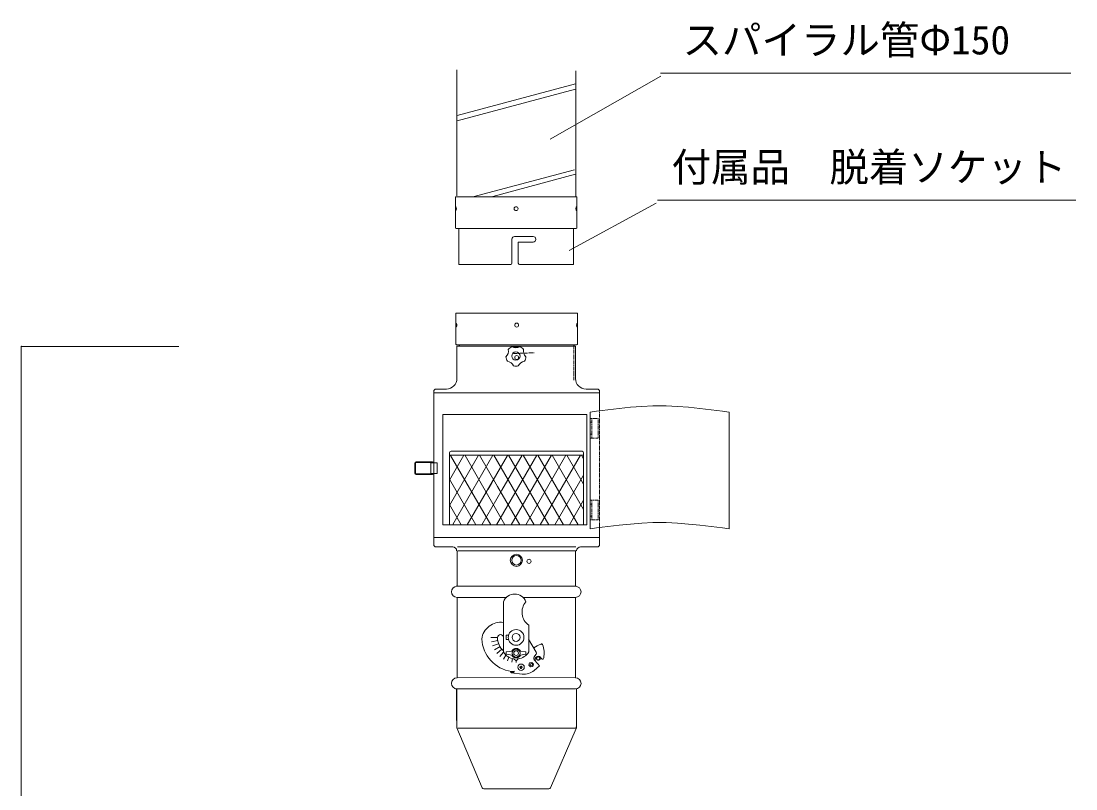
# Model space of a CAD drawing. Units: millimetres, scale not verified. Extents: x -4251 to 3993, y -2971 to 3545.
# Drawn here: x -4061 to -53, y 466 to 3385 of the extents above; entities that cross this region are included whole.
import ezdxf
from ezdxf.enums import TextEntityAlignment as Align

# ---------------------------------------------------------------- set-up
doc = ezdxf.new("R2010")
doc.units = ezdxf.units.MM
doc.header["$LTSCALE"] = 3
doc.header["$PDMODE"] = 32
doc.header["$PDSIZE"] = 1.5
doc.linetypes.add('DASHED1', pattern=[1.8, 1.2, -0.6])
doc.linetypes.add('LONG_DASHED1', pattern=[7, 6, -1])
doc.layers.add('1-1_NOTE', color=7, linetype='Continuous', lineweight=9)
doc.styles.add('ＭＳ ゴシック', font='')
doc.styles.get('ＭＳ ゴシック').set_extended_font_data('MS Gothic')

msp = doc.modelspace()

# ---------------------------------------------------------------- linework, layer by layer
at = {"layer": '1-1_NOTE'}
for p, q in [((-2405.129, 2720.243), (-2405.129, 3200.243)), ((-2050.296, 2935.699), (-1630.296, 3175.699)), ((-1952.944, 2715.729), (-1952.944, 3195.729)), ((-1631.31, 3187.091), (-71.31, 3187.091)), ((-1954.31, 3145.867), (-2404.31, 3025.867)), ((-1954.31, 3125.553), (-2404.31, 3005.553)), ((-1958.072, 2819.707), (-2343.733, 2716.864)), ((-1954.435, 2802.402), (-2268.659, 2718.609)), ((-2410.661, 2716.651), (-1948.661, 2716.651)), ((-2410.661, 2599.651), (-2410.661, 2716.651)), ((-2410.661, 2691.353), (-2410.661, 2657.189)), ((-1977.691, 2513.264), (-1647.691, 2693.264)), ((-1948.661, 2716.651), (-1948.661, 2599.651)), ((-1642.502, 2703.712), (-52.502, 2703.712)), ((-2401.661, 2596.651), (-2407.661, 2596.651)), ((-2404.661, 2596.651), (-1954.661, 2596.651)), ((-2397.256, 2596.04), (-2397.256, 2459.54)), ((-2185.459, 2565.804), (-2115.024, 2565.804)), ((-1961.651, 2596.387), (-1961.651, 2459.54)), ((-1957.661, 2596.651), (-1951.661, 2596.651)), ((-2195.459, 2464.54), (-2195.459, 2555.804)), ((-2115.024, 2544.804), (-2171.459, 2544.804)), ((-2171.459, 2464.54), (-2171.459, 2544.804)), ((-2105.024, 2554.804), (-2105.024, 2555.804)), ((-2200.459, 2459.54), (-2397.256, 2459.54)), ((-2166.459, 2459.54), (-1961.651, 2459.54)), ((-2408.693, 2273.844), (-1946.693, 2273.844)), ((-2408.693, 2156.844), (-2408.693, 2273.844)), ((-2408.693, 2248.546), (-2408.693, 2214.382)), ((-1946.693, 2273.844), (-1946.693, 2156.844)), ((-4060.161, 2147.844), (-4060.161, -1371.156)), ((-2399.693, 2153.844), (-2405.693, 2153.844)), ((-2404.799, 2025.844), (-2404.799, 2149.064)), ((-2404.799, 2149.064), (-1954.193, 2149.064)), ((-2402.693, 2153.844), (-1952.693, 2153.844)), ((-2190.883, 2144.844), (-2170.088, 2144.844)), ((-1955.693, 2153.844), (-1949.693, 2153.844)), ((-1954.193, 2025.844), (-1954.193, 2149.064)), ((-1954.193, 2120.844), (-1954.193, 2021.849)), ((-2492.73, 1971.536), (-1862.73, 1971.536)), ((-2492.693, 1394.844), (-2492.693, 1976.844)), ((-2444.799, 1985.844), (-2483.693, 1985.844)), ((-1914.193, 1985.844), (-1871.693, 1985.844)), ((-1862.693, 1906.996), (-1862.693, 1976.844)), ((-1910.848, 1889.307), (-2458.561, 1889.307)), ((-2458.561, 1889.307), (-2458.561, 1469.307)), ((-1910.848, 1889.307), (-1910.848, 1469.307)), ((-1898.737, 1898.185), (-1898.737, 1454.185)), ((-1370.737, 1898.185), (-1370.737, 1454.185)), ((-1898.098, 1799.504), (-1898.098, 1874.504)), ((-1898.098, 1859.504), (-1892.098, 1859.504)), ((-1892.098, 1814.504), (-1898.098, 1814.504)), ((-2433.132, 1743.442), (-2433.132, 1469.307)), ((-2433.132, 1734.442), (-1923.132, 1734.442)), ((-2322.938, 1734.442), (-2433.132, 1543.582)), ((-2378.364, 1734.442), (-2433.132, 1639.582)), ((-2429, 1733.119), (-2276, 1469.119)), ((-2427.132, 1749.442), (-1929.132, 1749.442)), ((-2267.776, 1734.494), (-2420.776, 1470.494)), ((-2372.815, 1733.635), (-2222.815, 1469.635)), ((-2213.022, 1733.119), (-2366.022, 1469.119)), ((-2250.321, 1614.886), (-2319.347, 1734.442)), ((-2212.087, 1734.442), (-2273.933, 1627.322)), ((-2110.845, 1469.307), (-2263.921, 1734.442)), ((-2101.236, 1734.442), (-2254.312, 1469.307)), ((-2156.661, 1734.442), (-2233.591, 1601.196)), ((-2055.42, 1469.307), (-2208.496, 1734.442)), ((-2045.81, 1734.442), (-2198.886, 1469.307)), ((-1999.994, 1469.307), (-2153.07, 1734.442)), ((-1990.385, 1734.442), (-2143.461, 1469.307)), ((-1944.568, 1469.307), (-2097.644, 1734.442)), ((-1934.959, 1734.442), (-2088.035, 1469.307)), ((-1923.132, 1528.178), (-2042.219, 1734.442)), ((-1923.132, 1624.178), (-1986.793, 1734.442)), ((-1923.132, 1720.178), (-1931.368, 1734.442)), ((-1923.132, 1743.442), (-1923.132, 1469.307)), ((-2564.597, 1665.438), (-2564.597, 1703.838)), ((-2562.197, 1665.438), (-2562.197, 1703.838)), ((-2559.797, 1708.638), (-2497.397, 1708.638)), ((-2559.797, 1706.238), (-2497.397, 1706.238)), ((-2503.293, 1705.156), (-2503.293, 1664.356)), ((-2479.293, 1705.156), (-2503.293, 1705.156)), ((-2479.293, 1705.156), (-2479.293, 1664.356)), ((-2559.797, 1663.038), (-2497.397, 1663.038)), ((-2559.797, 1660.638), (-2497.397, 1660.638)), ((-2503.293, 1664.356), (-2479.293, 1664.356)), ((-2332.548, 1469.307), (-2433.132, 1643.524)), ((-1923.132, 1658.928), (-2032.609, 1469.307)), ((-2273.933, 1627.322), (-2286.516, 1605.528)), ((-2166.271, 1469.307), (-2250.321, 1614.886)), ((-2233.591, 1601.196), (-2309.738, 1469.307)), ((-2387.973, 1469.307), (-2433.132, 1547.524)), ((-1923.132, 1562.928), (-1977.184, 1469.307)), ((-1898.203, 1488.041), (-1898.203, 1563.041)), ((-1898.203, 1548.041), (-1892.203, 1548.041)), ((-1892.203, 1503.041), (-1898.203, 1503.041)), ((-2458.561, 1469.307), (-1910.848, 1469.307)), ((-1862.693, 1394.844), (-1862.693, 1462.996)), ((-1862.693, 1421.844), (-2492.693, 1421.844)), ((-2420.693, 1385.844), (-2483.693, 1385.844)), ((-2404.193, 1235.844), (-2404.193, 1370.844)), ((-1952.693, 1385.844), (-2402.693, 1385.844)), ((-1951.193, 1370.844), (-2401.193, 1370.844)), ((-1954.193, 1235.844), (-1954.193, 1370.844)), ((-1934.693, 1385.844), (-1871.693, 1385.844)), ((-1951.193, 1235.844), (-2407.193, 1235.844)), ((-2404.193, 887.844), (-2404.193, 1193.844)), ((-2215.265, 1193.844), (-2404.193, 1193.844)), ((-2227.9, 986.103), (-2227.9, 1176.603)), ((-1954.193, 1193.844), (-2152.535, 1193.844)), ((-1954.193, 887.844), (-1954.193, 1193.844)), ((-2131.9, 986.103), (-2131.9, 1088.103)), ((-2217.4, 1033.353), (-2217.4, 1049.853)), ((-2208.744, 1049.853), (-2217.4, 1049.853)), ((-2250.379, 1041.603), (-2275.221, 1041.603)), ((-2249.309, 1029.364), (-2273.773, 1025.05)), ((-2246.129, 1017.497), (-2269.473, 1009.001)), ((-2240.937, 1006.363), (-2262.451, 993.942)), ((-2208.744, 1033.353), (-2217.4, 1033.353)), ((-2103.793, 986.044), (-2132.338, 1034.964)), ((-2233.89, 996.299), (-2252.92, 980.331)), ((-2227.292, 985.124), (-2241.171, 968.583)), ((-2218.604, 974.566), (-2227.561, 959.052)), ((-2217.382, 977.265), (-2194.9, 974.265)), ((-2207.325, 966.253), (-2212.502, 952.03)), ((-2142.419, 977.265), (-2164.9, 974.265)), ((-2110.91, 967.638), (-2104.445, 976.006)), ((-2082.631, 960.603), (-2086.834, 965.462)), ((-2194.124, 960.934), (-2196.453, 947.73)), ((-2179.9, 953.103), (-2179.9, 946.282)), ((-2165.421, 926.961), (-2165.3, 929.959)), ((-2162.423, 926.841), (-2165.421, 926.961)), ((-2162.302, 929.838), (-2165.3, 929.959)), ((-2162.544, 923.843), (-2162.423, 926.841)), ((-2159.546, 923.722), (-2162.544, 923.843)), ((-2162.302, 929.838), (-2162.182, 932.836)), ((-2159.184, 932.715), (-2162.182, 932.836)), ((-2159.546, 923.722), (-2159.425, 926.72)), ((-2156.428, 926.599), (-2159.425, 926.72)), ((-2159.305, 929.717), (-2159.184, 932.715)), ((-2156.307, 929.597), (-2159.305, 929.717)), ((-2156.428, 926.599), (-2156.307, 929.597)), ((-2111, 916.047), (-2090.878, 933.451)), ((-2097.145, 940.697), (-2110.595, 956.247)), ((-2090.878, 933.451), (-2097.145, 940.697)), ((-2403.456, 888.277), (-1953.215, 889.289)), ((-2201.022, 912.139), (-2186.9, 912.78)), ((-2200.885, 909.142), (-2201.022, 912.139)), ((-2198.177, 906.322), (-2197.852, 909.28)), ((-2156.791, 901.784), (-2198.177, 906.322)), ((-2216.693, 845.844), (-2410.193, 845.844)), ((-2405.693, 845.844), (-2405.693, 725.844)), ((-2405.663, 700.079), (-2405.663, 844.774)), ((-1954.193, 845.844), (-2216.693, 845.844)), ((-1950.886, 698.22), (-1950.886, 846.558)), ((-2308.959, 469.95), (-2405.111, 697.353)), ((-2401.6, 696.897), (-1950.167, 696.897)), ((-2049.399, 469.889), (-1951.465, 695.432)), ((-2055.82, 465.677), (-2302.511, 465.677))]:
    msp.add_line(p, q, dxfattribs=at)
at = {"layer": '1-1_NOTE', "color": 4}
msp.add_line((-4060.161, 2147.844), (-3460.883, 2147.844), dxfattribs=at)
at = {"layer": '1-1_NOTE', "linetype": 'DASHED1'}
for p, q in [((-1959.857, 2019.568), (-1959.857, 2151.568)), ((-2189.805, 2120.844), (-2111.805, 2123.844)), ((-1862.693, 1462.996), (-1862.693, 1906.996)), ((-1892.098, 1874.504), (-1892.098, 1799.504)), ((-1868.098, 1799.504), (-1898.098, 1799.504)), ((-1898.203, 1563.041), (-1868.203, 1563.041)), ((-1892.203, 1563.041), (-1892.203, 1488.041)), ((-1868.203, 1563.041), (-1868.203, 1488.041)), ((-1868.203, 1488.041), (-1898.203, 1488.041))]:
    msp.add_line(p, q, dxfattribs=at)
at = {"layer": '1-1_NOTE'}
for points in [[(-1898.737, 1898.185), (-1873.88, 1901.564), (-1831.023, 1907.216), (-1788.166, 1912.381), (-1745.309, 1916.751), (-1702.452, 1920.019), (-1659.595, 1921.876), (-1634.737, 1922.185), (-1609.88, 1921.876), (-1567.023, 1920.019), (-1524.166, 1916.751), (-1481.309, 1912.381), (-1438.452, 1907.216), (-1395.595, 1901.564), (-1370.737, 1898.185)], [(-1898.737, 1454.185), (-1873.88, 1457.564), (-1831.023, 1463.216), (-1788.166, 1468.381), (-1745.309, 1472.751), (-1702.452, 1476.019), (-1659.595, 1477.876), (-1634.737, 1478.185), (-1609.88, 1477.876), (-1567.023, 1476.019), (-1524.166, 1472.751), (-1481.309, 1468.381), (-1438.452, 1463.216), (-1395.595, 1457.564), (-1370.737, 1454.185)], [(-2217.382, 977.265), (-2217.382, 986.265), (-2194.9, 989.265)], [(-2142.419, 977.265), (-2142.419, 986.265), (-2164.9, 989.265)], [(-2188.15, 959.712), (-2179.9, 953.103), (-2171.65, 959.712)], [(-2200.885, 909.142), (-2186.764, 909.783), (-2186.9, 912.78)]]:
    msp.add_lwpolyline(points, dxfattribs=at)
at = {"layer": '1-1_NOTE', "linetype": 'DASHED1'}
msp.add_lwpolyline([(-1898.098, 1874.504), (-1868.098, 1874.504), (-1868.098, 1799.504)], dxfattribs=at)
at = {"layer": '1-1_NOTE'}
msp.add_lwpolyline([(-2128.349, 944.672), (-2131.3, 936.17), (-2125.413, 929.363), (-2116.574, 931.058), (-2113.623, 939.561), (-2119.51, 946.368)], close=True, dxfattribs=at)
for centre, radius in [((-2179.661, 2671.651), 7.5), ((-2177.693, 2228.844), 7.5), ((-2180.485, 2111.434), 15.75), ((-2177.693, 2105.844), 7.5), ((-2178.791, 1334.773), 23), ((-2178.581, 1334.735), 18), ((-2130.701, 1330.83), 8), ((-2179.9, 1041.603), 30), ((-2179.9, 1041.603), 15), ((-2179.9, 981.765), 15), ((-2179.9, 981.765), 9), ((-2095.91, 962.112), 7.5), ((-2095.91, 962.112), 6), ((-2160.864, 928.279), 12), ((-2122.461, 937.865), 4.5)]:
    msp.add_circle(centre, radius, dxfattribs=at)
for centre, radius, start, end in [((-2407.661, 2599.651), 3, 180, 270), ((-2185.459, 2555.804), 10, 90, 180), ((-2115.024, 2555.804), 10, 0, 90), ((-1951.661, 2599.651), 3, 270, 0), ((-2115.024, 2554.804), 10, 270, 0), ((-2200.459, 2464.54), 5, 270, 0), ((-2166.459, 2464.54), 5, 180, 270), ((-2405.693, 2156.844), 3, 180, 270), ((-2399.693, 2147.844), 6, 0, 90), ((-2238.262, 2130.206), 29.25, 312.17187, 11.82813), ((-2180.485, 2111.434), 38.25, 112.35627, 139.64373), ((-2180.485, 2172.184), 29.25, 240.17187, 299.82813), ((-2180.485, 2111.434), 38.25, 40.35627, 67.64373), ((-2122.709, 2130.206), 29.25, 168.17187, 227.82813), ((-1955.693, 2147.844), 6, 90, 180), ((-1949.693, 2156.844), 3, 270, 0), ((-2180.485, 2111.434), 38.25, 184.35627, 211.64373), ((-2216.193, 2062.286), 29.25, 24.17187, 83.82813), ((-2144.778, 2062.286), 29.25, 96.17187, 155.82813), ((-2180.598, 2111.434), 38.25, 328.35627, 355.64373), ((-2180.485, 2111.434), 38.25, 328.35627, 355.64373), ((-2180.485, 2111.434), 38.25, 256.35627, 283.64373), ((-2444.799, 2025.844), 40, 270, 0), ((-1914.193, 2025.844), 40, 180, 270), ((-2483.693, 1976.844), 9, 90, 180), ((-1871.693, 1976.844), 9, 0, 90), ((-2427.132, 1743.442), 6, 90, 180), ((-1929.132, 1743.442), 6, 0, 90), ((-2559.797, 1703.838), 4.8, 90, 180), ((-2559.797, 1703.838), 2.4, 90, 180), ((-2497.397, 1703.838), 4.8, 15.93796, 90), ((-2497.397, 1703.838), 2.4, 33.31165, 90), ((-2559.797, 1665.438), 4.8, 180, 270), ((-2559.797, 1665.438), 2.4, 180, 270), ((-2497.397, 1665.438), 2.4, 270, 333.20451), ((-2497.397, 1665.438), 4.8, 270, 346.97339), ((-2483.693, 1394.844), 9, 180, 270), ((-2420.693, 1370.844), 15, 0, 90), ((-1934.693, 1370.844), 15, 90, 180), ((-1871.693, 1394.844), 9, 270, 0), ((-2404.193, 1214.844), 21, 90, 270), ((-2185.312, 1161.373), 45.23, 19.67743, 160.32256), ((-1954.193, 1214.844), 21, 270, 90), ((-2097.338, 1137.241), 60.076, 139.06517, 234.87869), ((-2238.678, 1026.954), 72.129, 81.40654, 172.99953), ((-2239.149, 1040.967), 11.249, 90, 181.22952), ((-2239.149, 1040.967), 11.249, 3.23477, 90), ((-2179.9, 1041.603), 130.5, 182.57289, 262.23984), ((-2179.9, 1041.603), 70.5, 180.51668, 227.08981), ((-2049.214, 912.754), 109.221, 109.2178, 125.62424), ((-2082.911, 1012.083), 4.5, 80.26373, 119.82397), ((-2082.911, 1012.083), 4.5, 358.37778, 80.26373), ((-2175.078, 980.773), 101.748, 350.44992, 19.28555), ((-2179.9, 1015.269), 56.167, 211.28448, 261.55359), ((-2179.9, 981.765), 18, 90, 156.05156), ((-2179.9, 981.765), 18, 203.94843, 336.05156), ((-2179.9, 981.765), 18, 23.94843, 90), ((-2179.9, 1015.269), 56.167, 278.4464, 328.7155), ((-2103.788, 962.135), 9, 142.30957, 220.8582), ((-2095.91, 957.612), 12, 45, 220.8582), ((-2111.567, 981.508), 9, 322.30957, 30.26373), ((-2079.227, 963.547), 4.5, 220.8582, 4.3978), ((-2404.193, 866.844), 21, 90, 270), ((-2150.251, 961.427), 60, 263.74202, 310.8582), ((-1954.193, 866.844), 21, 270, 90), ((-2398.663, 701.137), 7, 180, 203.82426), ((-2398.663, 700.079), 7, 180, 202.91998), ((-1957.886, 701.126), 7, 335.83337, 0), ((-1957.886, 698.22), 7, 336.52901, 0), ((-2302.511, 472.677), 7, 202.91998, 270), ((-2055.82, 472.677), 7, 270, 336.52901)]:
    msp.add_arc(centre, radius, start, end, dxfattribs=at)
at = {"layer": '1-1_NOTE', "linetype": 'LONG_DASHED1'}
msp.add_arc((-2095.91, 957.612), 59.25, 73.48132, 80.26373, dxfattribs=at)
at = {"layer": '1-1_NOTE'}
for centre, start_param, end_param in [((-2410.661, 2671.651), 3.14159265, 6.28318531), ((-1948.661, 2671.651), 0, 3.14159265), ((-2408.693, 2228.844), 3.14159265, 6.28318531), ((-1946.693, 2228.844), 0, 3.14159265)]:
    msp.add_ellipse(centre, major_axis=(0, 7.8), ratio=0.5, start_param=start_param, end_param=end_param, dxfattribs=at)
at = {"layer": '1-1_NOTE', "color": 1}
msp.add_point((-4060.161, 2147.844), dxfattribs=at)

# ---------------------------------------------------------------- texts
at = {"layer": '1-1_NOTE', "color": 3, "style": 'ＭＳ ゴシック'}
for s, p in [('スパイラル管Φ150', (-1547.513, 3225.18)), ('付属品\u3000脱着ソケット', (-1589.176, 2741.802))]:
    msp.add_text(s, height=110, dxfattribs=at).set_placement(p, align=Align.BOTTOM_LEFT)

doc.saveas('drawing.dxf')
